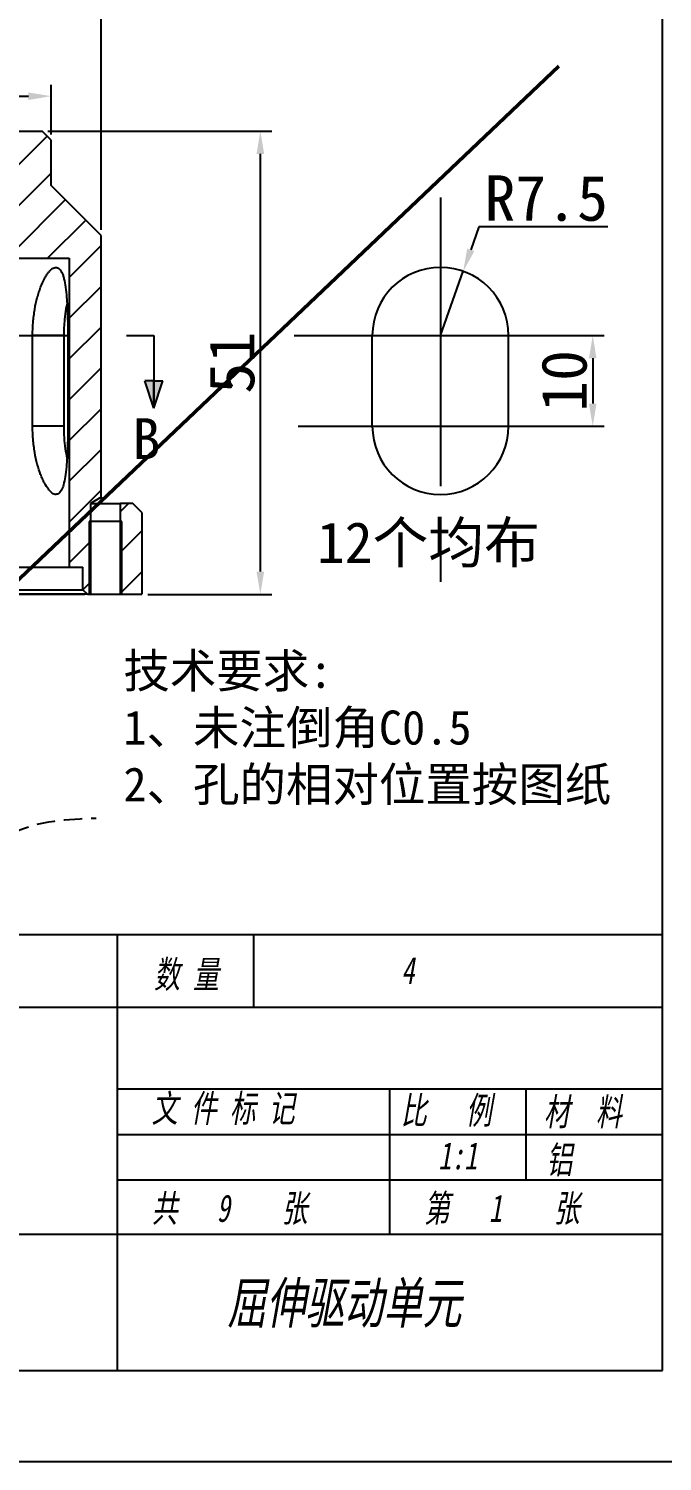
# Model space of a CAD drawing. Header units: millimetres. Extents: x 8840 to 20870, y -7456 to 1741.
# Drawn here: x 11099.9 to 11169.6, y -5488.7 to -5331 of the extents above; entities that cross this region are included whole.
import ezdxf

# ---------------------------------------------------------------- set-up
doc = ezdxf.new("R2010")
doc.units = ezdxf.units.MM
doc.linetypes.add('CENTER', pattern=[50.8, 31.75, -6.35, 6.35, -6.35])
doc.linetypes.add('JIS_02_2.0', pattern=[3, 2, -1])
doc.layers.get('0').update_dxf_attribs({"lineweight": 25})
for name, color, linetype in [('中心线', 5, 'CENTER'), ('临时线', 6, 'Continuous'), ('剖面线', 3, 'Continuous'), ('尺寸标注', 4, 'Continuous'), ('文字', 7, 'Continuous'), ('细实线', 2, 'Continuous'), ('虚线', 1, 'JIS_02_2.0')]:
    doc.layers.add(name, color=color, linetype=linetype)
doc.layers.add('粗实线', color=7, linetype='Continuous', lineweight=25)
doc.styles.get("Standard").update_dxf_attribs({"font": ''})
doc.styles.add('样式 2', font='', dxfattribs={"width": 0.7, "oblique": 10})
doc.styles.get('Standard').set_extended_font_data('SimSun')
doc.styles.get('样式 2').set_extended_font_data('SimSun')
doc.dimstyles.new('ISO-25 1.1', dxfattribs={"dimtxt": 5, "dimasz": 2.5, "dimexe": 1.25, "dimexo": 0.625, "dimtad": 1, "dimtoh": 1, "dimdsep": 46, "dimtxsty": 'Standard', "dimcen": 2.5, "dimclrt": 7, "dimadec": 0, "dimazin": 0, "dimtfac": 1, "dimtmove": 0, "dimatfit": 3, "dimfxl": 1, "dimarcsym": 0})
pattern_1 = [(45, (10642.63, -5941.3125), (-2.245064, 2.245064), [])]

# ---------------------------------------------------------------- blocks, each defined once
blk = doc.blocks.new('*D499')
at = {"layer": 'Defpoints', "color": 0}
for p in [(11107.84, -5328.51), (11014.84, -5353.77), (11107.84, -5353.77)]:
    blk.add_point(p, dxfattribs=at)
at = {"layer": '尺寸标注', "color": 0, "lineweight": -2}
for p, q in [((11014.84, -5353.14), (11014.84, -5327.26)), ((11107.84, -5353.14), (11107.84, -5327.26)), ((11017.34, -5328.51), (11105.34, -5328.51))]:
    blk.add_line(p, q, dxfattribs=at)
at = {"layer": '尺寸标注', "color": 0}
for points in [[(11017.34, -5328.09), (11017.34, -5328.93), (11014.84, -5328.51)], [(11105.34, -5328.09), (11105.34, -5328.93), (11107.84, -5328.51)]]:
    blk.add_solid(points, dxfattribs=at)
at = {"layer": '尺寸标注', "color": 7, "insert": (11061.34, -5325.39), "char_height": 5, "attachment_point": 5}
blk.add_mtext('%%c93', dxfattribs=at)
blk = doc.blocks.new('*D500')
at = {"layer": 'Defpoints', "color": 0}
for p in [(11102.34, -5338.42), (11020.34, -5343.27), (11102.34, -5343.27)]:
    blk.add_point(p, dxfattribs=at)
at = {"layer": '尺寸标注', "color": 0, "lineweight": -2}
for p, q in [((11020.34, -5342.64), (11020.34, -5337.17)), ((11102.34, -5342.64), (11102.34, -5337.17)), ((11022.84, -5338.42), (11099.84, -5338.42))]:
    blk.add_line(p, q, dxfattribs=at)
at = {"layer": '尺寸标注', "color": 0}
for points in [[(11022.84, -5338.01), (11022.84, -5338.84), (11020.34, -5338.42)], [(11099.84, -5338.01), (11099.84, -5338.84), (11102.34, -5338.42)]]:
    blk.add_solid(points, dxfattribs=at)
at = {"layer": '尺寸标注', "color": 7, "insert": (11061.34, -5335.3), "char_height": 5, "attachment_point": 5}
blk.add_mtext('%%c82', dxfattribs=at)
blk = doc.blocks.new('*D506')
at = {"layer": 'Defpoints', "color": 0}
for p in [(11147.7, -5357.7), (11145.2, -5364.77)]:
    blk.add_point(p, dxfattribs=at)
at = {"layer": '尺寸标注', "color": 0, "lineweight": -2}
for p, q in [((11149.43, -5352.81), (11148.54, -5355.34)), ((11163.61, -5352.81), (11149.43, -5352.81)), ((11145.2, -5364.77), (11147.7, -5357.7))]:
    blk.add_line(p, q, dxfattribs=at)
at = {"layer": '尺寸标注', "color": 0}
blk.add_solid([(11148.14, -5355.2), (11148.93, -5355.48), (11147.7, -5357.7)], dxfattribs=at)
at = {"layer": '尺寸标注', "color": 7, "insert": (11156.84, -5349.68), "char_height": 5, "attachment_point": 5}
blk.add_mtext('R7.5', dxfattribs=at)
blk = doc.blocks.new('*D507')
at = {"layer": 'Defpoints', "color": 0}
for p in [(11152.7, -5364.77), (11152.7, -5374.77), (11161.96, -5374.77)]:
    blk.add_point(p, dxfattribs=at)
at = {"layer": '尺寸标注', "color": 0, "lineweight": -2}
for p, q in [((11153.32, -5364.77), (11163.21, -5364.77)), ((11161.96, -5367.27), (11161.96, -5372.27)), ((11153.32, -5374.77), (11163.21, -5374.77))]:
    blk.add_line(p, q, dxfattribs=at)
at = {"layer": '尺寸标注', "color": 0}
for points in [[(11161.54, -5367.27), (11162.37, -5367.27), (11161.96, -5364.77)], [(11161.54, -5372.27), (11162.37, -5372.27), (11161.96, -5374.77)]]:
    blk.add_solid(points, dxfattribs=at)
at = {"layer": '尺寸标注', "color": 7, "insert": (11158.83, -5369.77), "char_height": 5, "attachment_point": 5, "rotation": 90}
blk.add_mtext('10', dxfattribs=at)
blk = doc.blocks.new('*D508')
at = {"layer": 'Defpoints', "color": 0}
for p in [(11072.84, -5374.77), (11082.01, -5393.27), (11106.69, -5393.27)]:
    blk.add_point(p, dxfattribs=at)
at = {"layer": '尺寸标注', "color": 0, "lineweight": -2}
for p, q in [((11073.47, -5374.77), (11083.26, -5374.77)), ((11082.01, -5377.27), (11082.01, -5390.77)), ((11106.07, -5393.27), (11080.76, -5393.27))]:
    blk.add_line(p, q, dxfattribs=at)
at = {"layer": '尺寸标注', "color": 0}
for points in [[(11081.59, -5377.27), (11082.43, -5377.27), (11082.01, -5374.77)], [(11081.59, -5390.77), (11082.43, -5390.77), (11082.01, -5393.27)]]:
    blk.add_solid(points, dxfattribs=at)
at = {"layer": '尺寸标注', "color": 7, "insert": (11078.89, -5384.02), "char_height": 5, "attachment_point": 5, "rotation": 90}
blk.add_mtext('18.5', dxfattribs=at)
blk = doc.blocks.new('*D512')
at = {"layer": 'Defpoints', "color": 0}
for p in [(11101.34, -5342.27), (11112.34, -5393.27), (11125.37, -5393.27)]:
    blk.add_point(p, dxfattribs=at)
at = {"layer": '尺寸标注', "color": 0, "lineweight": -2}
for p, q in [((11101.97, -5342.27), (11126.62, -5342.27)), ((11125.37, -5344.77), (11125.37, -5390.77)), ((11112.97, -5393.27), (11126.62, -5393.27))]:
    blk.add_line(p, q, dxfattribs=at)
at = {"layer": '尺寸标注', "color": 0}
for points in [[(11124.95, -5344.77), (11125.79, -5344.77), (11125.37, -5342.27)], [(11124.95, -5390.77), (11125.79, -5390.77), (11125.37, -5393.27)]]:
    blk.add_solid(points, dxfattribs=at)
at = {"layer": '尺寸标注', "color": 7, "insert": (11122.25, -5367.77), "char_height": 5, "attachment_point": 5, "rotation": 90}
blk.add_mtext('51', dxfattribs=at)
blk = doc.blocks.new('CHECK_DWG')
at = {"layer": '粗实线', "color": 1, "linetype": 'ByBlock', "lineweight": 50}
blk.add_line((0, 0), (109.02, 103.6), dxfattribs=at)
at = {"layer": '粗实线', "color": 1, "linetype": 'ByBlock', "lineweight": 50, "ltscale": 2}
blk.add_line((-44.59, 36.45), (0, 0), dxfattribs=at)

msp = doc.modelspace()

# ---------------------------------------------------------------- hatches: boundary and pattern name
at = {"layer": '剖面线'}
h = msp.add_hatch(dxfattribs=at)
h.set_pattern_fill('ANSI31', color=256, style=0)
h.set_pattern_definition(pattern_1)
h.paths.add_polyline_path([(11104.34, -5356.268), (11104.34, -5390.268), (11105.84, -5390.268), (11105.84, -5392.768), (11106.34, -5393.268), (11106.69, -5393.268), (11106.69, -5383.268), (11107.84, -5382.577), (11107.84, -5353.768), (11102.34, -5348.268), (11102.34, -5343.268), (11101.34, -5342.268), (11079.34, -5342.268), (11078.84, -5342.768), (11078.84, -5344.768), (11079.34, -5345.268), (11097.84, -5345.268), (11097.84, -5355.268), (11098.84, -5356.268)], flags=0)
h = msp.add_hatch(dxfattribs=at)
h.set_pattern_fill('ANSI31', color=256, style=0)
h.set_pattern_definition(pattern_1)
h.paths.add_polyline_path([(11112.34, -5393.268), (11112.34, -5384.268), (11111.34, -5383.268), (11109.99, -5383.268), (11109.99, -5393.268)], flags=0)
at = {"layer": '粗实线'}
h = msp.add_hatch(color=256, dxfattribs=at)
h.paths.add_polyline_path([(11113.641, -5372.768), (11113.641, -5369.768), (11112.641, -5369.768)])
h.paths.add_polyline_path([(11113.641, -5372.768), (11114.641, -5369.768), (11113.641, -5369.768)])

# ---------------------------------------------------------------- linework, layer by layer
for p, q in [((11169.619, -5478.728), (11169.619, -5201.728)), ((10989.619, -5430.728), (11169.619, -5430.728)), ((11109.619, -5430.728), (11109.619, -5478.728)), ((11124.619, -5430.728), (11124.619, -5438.728)), ((10989.619, -5438.728), (11169.619, -5438.728)), ((11109.619, -5447.728), (11169.619, -5447.728)), ((11049.619, -5463.728), (11169.619, -5463.728)), ((10989.619, -5478.728), (11169.619, -5478.728))]:
    msp.add_line(p, q)
msp.add_lwpolyline([(10964.619, -5488.728), (11174.619, -5488.728), (11174.619, -5191.728), (10964.619, -5191.728)], close=True)
at = {"layer": '中心线'}
for p, q in [((11145.198, -5349.594), (11145.198, -5391.908)), ((11009.04, -5364.768), (11113.641, -5364.768)), ((11129.106, -5364.768), (11161.236, -5364.768)), ((11129.54, -5374.768), (11160.585, -5374.768))]:
    msp.add_line(p, q, dxfattribs=at)
at = {"layer": '临时线'}
for p, q in [((11139.58, -5447.728), (11139.58, -5463.728)), ((11154.58, -5447.728), (11154.58, -5457.728)), ((11109.619, -5452.728), (11169.619, -5452.728)), ((11109.619, -5457.728), (11169.619, -5457.728))]:
    msp.add_line(p, q, dxfattribs=at)
at = {"layer": '粗实线'}
for p, q in [((11079.34, -5342.268), (11101.34, -5342.268)), ((11102.34, -5343.268), (11101.34, -5342.268)), ((11102.34, -5348.268), (11102.34, -5343.268)), ((11107.84, -5353.768), (11102.34, -5348.268)), ((11107.84, -5382.577), (11107.84, -5353.768)), ((11098.84, -5356.268), (11104.34, -5356.268)), ((11104.34, -5356.268), (11104.34, -5390.268)), ((11100.297, -5374.768), (11100.297, -5364.768)), ((11103.727, -5364.768), (11100.297, -5364.768)), ((11103.727, -5364.768), (11103.727, -5374.768)), ((11104.18, -5364.768), (11104.18, -5374.768)), ((11113.641, -5364.768), (11113.641, -5372.768)), ((11137.698, -5374.768), (11137.698, -5364.768)), ((11152.698, -5374.768), (11152.698, -5364.768)), ((11113.641, -5369.768), (11112.641, -5369.768)), ((11113.641, -5372.768), (11112.641, -5369.768)), ((11113.641, -5372.768), (11113.641, -5369.768)), ((11113.641, -5369.768), (11114.641, -5369.768)), ((11113.641, -5372.768), (11114.641, -5369.768)), ((11103.727, -5374.768), (11100.297, -5374.768)), ((11107.84, -5382.577), (11106.69, -5383.268)), ((11106.69, -5383.268), (11106.69, -5393.268)), ((11106.69, -5383.268), (11107.814, -5383.268)), ((11107.814, -5383.268), (11109.99, -5383.268)), ((11109.99, -5393.268), (11109.99, -5383.268)), ((11111.34, -5383.268), (11109.99, -5383.268)), ((11112.34, -5384.268), (11111.34, -5383.268)), ((11106.69, -5385.268), (11106.54, -5385.268)), ((11109.99, -5385.268), (11106.69, -5385.268)), ((11110.14, -5385.268), (11109.99, -5385.268)), ((11112.34, -5384.268), (11112.34, -5393.268)), ((11018.34, -5390.268), (11104.34, -5390.268)), ((11104.34, -5390.268), (11105.84, -5390.268)), ((11105.84, -5392.768), (11105.84, -5390.268)), ((11016.84, -5392.768), (11105.84, -5392.768)), ((11105.84, -5392.768), (11106.34, -5393.268)), ((11106.34, -5393.268), (11016.34, -5393.268)), ((11106.34, -5393.268), (11106.69, -5393.268)), ((11106.69, -5393.268), (11109.99, -5393.268)), ((11109.99, -5393.268), (11112.34, -5393.268))]:
    msp.add_line(p, q, dxfattribs=at)
for centre, start, end in [((11145.198, -5364.768), 0, 180), ((11145.198, -5374.768), 180, 0)]:
    msp.add_arc(centre, 7.5, start, end, dxfattribs=at)
for points, knots in [([(11100.297, -5364.768), (11100.297, -5364.271), (11100.319, -5363.783), (11100.38, -5363.063), (11100.405, -5362.825), (11100.465, -5362.354), (11100.501, -5362.119), (11100.618, -5361.438), (11100.713, -5361.008), (11100.877, -5360.397), (11100.935, -5360.198), (11101.057, -5359.817), (11101.121, -5359.636), (11101.317, -5359.118), (11101.456, -5358.808), (11101.673, -5358.397), (11101.746, -5358.269), (11101.892, -5358.038), (11102.039, -5357.829), (11102.184, -5357.664), (11102.329, -5357.521), (11102.401, -5357.46), (11102.613, -5357.316), (11102.748, -5357.268), (11103.001, -5357.268), (11103.122, -5357.317), (11103.339, -5357.509), (11103.437, -5357.651), (11103.57, -5357.933), (11103.612, -5358.04), (11103.689, -5358.272), (11103.725, -5358.398), (11103.825, -5358.804), (11103.882, -5359.116), (11103.979, -5359.814), (11104.018, -5360.192), (11104.066, -5360.8), (11104.08, -5361.01), (11104.105, -5361.444), (11104.116, -5361.669), (11104.145, -5362.349), (11104.158, -5362.817), (11104.171, -5363.539), (11104.174, -5363.785), (11104.179, -5364.277), (11104.18, -5364.523), (11104.18, -5364.768)], [0, 0, 0, 0, 0.0625, 0.0625, 0.09375, 0.09375, 0.125, 0.125, 0.1875, 0.1875, 0.21875, 0.21875, 0.25, 0.25, 0.3125, 0.3125, 0.34375, 0.34375, 0.375, 0.40625, 0.40625, 0.4375, 0.4375, 0.5, 0.5, 0.5625, 0.5625, 0.625, 0.625, 0.65625, 0.65625, 0.6875, 0.6875, 0.75, 0.75, 0.8125, 0.8125, 0.84375, 0.84375, 0.875, 0.875, 0.9375, 0.9375, 0.96875, 0.96875, 1, 1, 1, 1]), ([(11104.092, -5361.263), (11104.053, -5361.438), (11103.932, -5361.981), (11103.775, -5363.155), (11103.745, -5364.173), (11103.727, -5364.768)], [0, 0, 0, 0, 0.164721, 0.5123329, 1, 1, 1, 1]), ([(11104.18, -5374.768), (11104.18, -5375.258), (11104.176, -5375.745), (11104.163, -5376.473), (11104.157, -5376.713), (11104.143, -5377.183), (11104.127, -5377.643), (11104.106, -5378.086), (11104.08, -5378.519), (11104.066, -5378.732), (11104.018, -5379.345), (11103.979, -5379.722), (11103.883, -5380.414), (11103.826, -5380.73), (11103.692, -5381.274), (11103.615, -5381.504), (11103.483, -5381.788), (11103.436, -5381.872), (11103.337, -5382.015), (11103.286, -5382.075), (11103.123, -5382.218), (11103.005, -5382.268), (11102.748, -5382.268), (11102.614, -5382.22), (11102.404, -5382.077), (11102.332, -5382.017), (11102.187, -5381.874), (11102.113, -5381.791), (11101.893, -5381.509), (11101.747, -5381.279), (11101.531, -5380.871), (11101.459, -5380.723), (11101.32, -5380.411), (11101.252, -5380.247), (11101.056, -5379.73), (11100.934, -5379.353), (11100.714, -5378.532), (11100.619, -5378.099), (11100.502, -5377.423), (11100.467, -5377.193), (11100.406, -5376.722), (11100.381, -5376.481), (11100.319, -5375.755), (11100.297, -5375.264), (11100.297, -5374.768)], [0, 0, 0, 0, 0.0625, 0.0625, 0.09375, 0.09375, 0.125, 0.15625, 0.15625, 0.1875, 0.1875, 0.25, 0.25, 0.3125, 0.3125, 0.375, 0.375, 0.40625, 0.40625, 0.4375, 0.4375, 0.5, 0.5, 0.5625, 0.5625, 0.59375, 0.59375, 0.625, 0.625, 0.6875, 0.6875, 0.71875, 0.71875, 0.75, 0.75, 0.8125, 0.8125, 0.875, 0.875, 0.90625, 0.90625, 0.9375, 0.9375, 1, 1, 1, 1]), ([(11103.727, -5374.768), (11103.736, -5375.186), (11103.754, -5376.022), (11103.88, -5377.221), (11104.021, -5377.948), (11104.089, -5378.299)], [0, 0, 0, 0, 0.3410019, 0.6820168, 1, 1, 1, 1]), ([(11107.84, -5382.577), (11107.84, -5382.577), (11107.84, -5382.617), (11107.837, -5382.722), (11107.836, -5382.785), (11107.829, -5382.982), (11107.823, -5383.125), (11107.814, -5383.268)], [0, 0, 0, 0, 0.25, 0.25, 0.5, 0.5, 1, 1, 1, 1])]:
    msp.add_open_spline(points, degree=3, knots=knots, dxfattribs=at)
at = {"layer": '细实线'}
for p, q in [((11106.54, -5385.268), (11106.54, -5393.268)), ((11110.14, -5393.268), (11110.14, -5385.268))]:
    msp.add_line(p, q, dxfattribs=at)
at = {"layer": '虚线'}
msp.add_spline([(11018.177, -5419.28), (11028.471, -5419.74), (11036.922, -5424.348), (11045.68, -5422.812), (11058.432, -5426.191), (11078.713, -5426.805), (11090.39, -5424.962), (11098.38, -5419.433), (11107.291, -5417.898)], degree=3, dxfattribs=at)

# ---------------------------------------------------------------- block references
at = {"layer": '尺寸标注', "lineweight": 100}
msp.add_blockref('CHECK_DWG', (11049.21, -5438.728), dxfattribs=at)

# ---------------------------------------------------------------- texts
at = {"style": '样式 2', "oblique": 10, "width": 0.7}
for s, height, p in [('数 量', 3, (11113.673, -5436.599)), ('4', 3, (11140.888, -5436.17)), ('文 件 标 记', 3, (11113.426, -5451.358)), ('比   例', 3, (11140.85, -5451.576)), ('材  料', 3, (11156.586, -5451.735)), ('1:1', 3, (11144.958, -5456.576)), ('铝', 3, (11156.863, -5457.019)), ('共   9    张', 3, (11113.426, -5462.358)), ('第   1    张', 3, (11143.387, -5462.358)), ('屈伸驱动单元', 4.5, (11121.748, -5473.539))]:
    msp.add_text(s, height=height, dxfattribs=at).set_placement(p)
at = {"layer": '文字', "ltscale": 0.1, "insert": (11110.295, -5399.81), "char_height": 3.75, "width": 65.27517, "attachment_point": 1}
msp.add_mtext('{\\fSimSun|b0|i0|c134|p2;技术要求:\\P1、未注倒角C0.5\\P2、孔的相对位置按图纸}', dxfattribs=at)
at = {"layer": '粗实线', "char_height": 4.5, "attachment_point": 1}
for s, width, insert in [('{\\C7;B}', 35.09452, (11111.303, -5373.882)), ('{\\C7;12个均布}', 59.83978, (11131.596, -5385.31))]:
    msp.add_mtext_dynamic_manual_height_columns(s, width=width, gutter_width=18.824, heights=[0], dxfattribs=dict(at, insert=insert))

# ---------------------------------------------------------------- dimensions: what is measured, and where the dimension line sits
at = {"layer": '尺寸标注'}
for base, p1, p2, text, picture, middle in [((11107.84, -5328.511), (11014.84, -5353.768), (11107.84, -5353.768), '%%c93', '*D499', (11061.34, -5325.386)), ((11102.34, -5338.424), (11020.34, -5343.268), (11102.34, -5343.268), '%%c82', '*D500', (11061.34, -5335.299))]:
    dim = msp.add_linear_dim(base=base, p1=p1, p2=p2, text=text, dimstyle='ISO-25 1.1', dxfattribs=at)
    dim.commit()
    dim.dimension.update_dxf_attribs({"geometry": picture, "text_midpoint": middle})
for base, p1, p2, picture, middle in [((11125.371, -5393.268), (11101.34, -5342.268), (11112.34, -5393.268), '*D512', (11122.246, -5367.768)), ((11161.957, -5374.768), (11152.698, -5364.768), (11152.698, -5374.768), '*D507', (11158.832, -5369.768)), ((11082.011, -5393.268), (11072.844, -5374.768), (11106.69, -5393.268), '*D508', (11078.886, -5384.018))]:
    dim = msp.add_linear_dim(base=base, p1=p1, p2=p2, angle=90, dimstyle='ISO-25 1.1', dxfattribs=at)
    dim.commit()
    dim.dimension.update_dxf_attribs({"geometry": picture, "text_midpoint": middle})
dim = msp.add_radius_dim(center=(11145.198, -5364.768), mpoint=(11147.701, -5357.698), dimstyle='ISO-25 1.1', dxfattribs=at)
dim.commit()
dim.dimension.update_dxf_attribs({"geometry": '*D506', "text_midpoint": (11156.835, -5352.809), "dimtype": 164})

doc.saveas('drawing.dxf')
